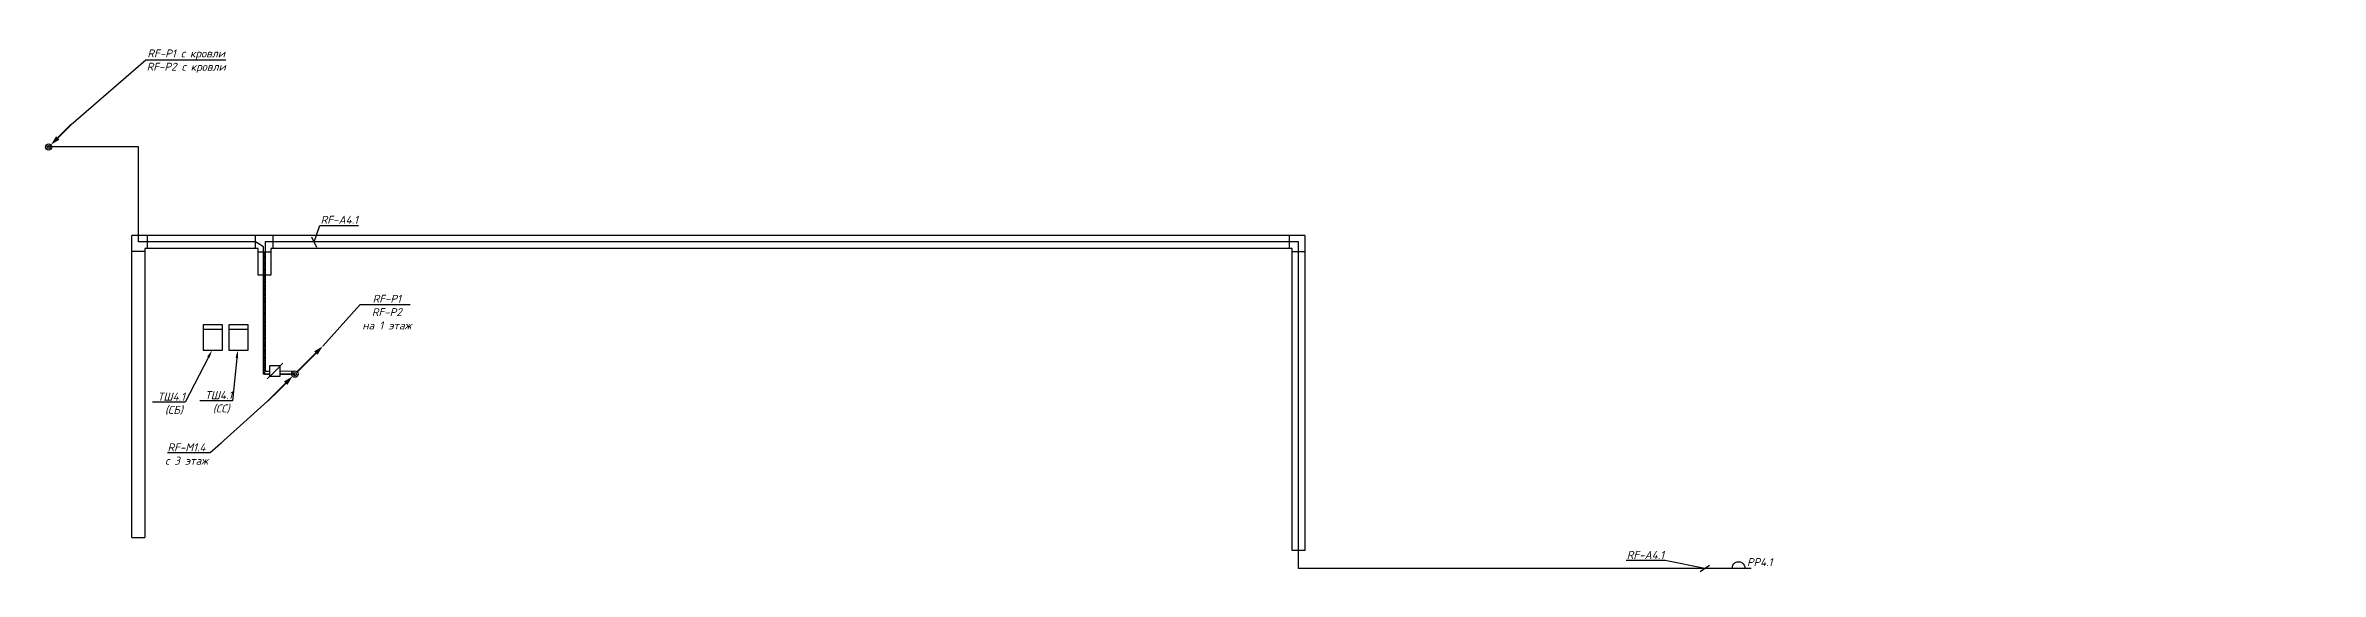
# Model space of a CAD drawing. Header units: millimetres. Extents: x 6978 to 1314263, y -121816 to 20667.
# Drawn here: x 736255 to 807337, y -121816 to -105359 of the extents above; entities that cross this region are included whole.
import ezdxf
from ezdxf import colors
from ezdxf.entities.mleader import LeaderData, LeaderLine
from ezdxf.math import Vec2, Vec3

# ---------------------------------------------------------------- set-up
doc = ezdxf.new("R2010")
doc.units = ezdxf.units.MM
doc.set_wipeout_variables(frame=1)
doc.linetypes.add('HIDDEN2', pattern=[4.7625, 3.175, -1.5875])
for name, color, linetype, lineweight in [('E-Скрыт-Стд-Выск', 8, 'HIDDEN2', 35), ('Радио', 5, 'Continuous', 30), ('РФ_Каб.Абонентский', 3, 'Continuous', 30), ('РФ_Каб.Магистраль', 1, 'Continuous', 30), ('РФ_Каб.Распределтельный', 4, 'Continuous', 30), ('РФ_Розетка', 6, 'Continuous', 30), ('СС Текст', 7, 'Continuous', 25), ('СС_СКК_Лоток', 54, 'Continuous', 30), ('Текст Радио', 7, 'Continuous', 20)]:
    doc.layers.add(name, color=color, linetype=linetype, lineweight=lineweight)
for name, color, linetype in [('Text', 7, 'Continuous'), ('СКС_ТШ', 7, 'Continuous'), ('СОУЭ_Оборуд.', 7, 'Continuous')]:
    doc.layers.add(name, color=color, linetype=linetype)
doc.styles.add('ISOCPEUR', font='isocpeui.ttf', dxfattribs={"height": 2.5})

# ---------------------------------------------------------------- blocks, each defined once
blk = doc.blocks.new('*U283')
at = {"color": 0}
for points in [[(8.71, 8.71, 0, 1.5, 0), (6.59, 6.59, 2, 2, 0)], [(-0.71, -0.71, 0, 1.5, 0), (-2.83, -2.83, 2, 2, 0)]]:
    blk.add_lwpolyline(points, format="xyseb", dxfattribs=at)
at = {"color": 0, "const_width": 0.5}
for points in [[(0.71, 0.71), (6.59, 6.59)], [(-8.5, -8.5), (-2.83, -2.83)]]:
    blk.add_lwpolyline(points, dxfattribs=at)
at = {"color": 0}
for radius in [1, 0.5]:
    blk.add_circle((0, 0), radius, dxfattribs=at)
blk = doc.blocks.new('_None')
blk = doc.blocks.new('Лоток 4 этаж')
at = {"layer": 'СС_СКК_Лоток', "color": 0}
for p, q in [((738958, -120752), (738958, -111307)), ((775607, -111307), (738958, -111307)), ((739439, -111707), (739439, -111307)), ((742814, -111707), (742814, -111307)), ((743373, -111707), (743373, -111307)), ((775123, -111707), (775123, -111307)), ((775607, -111307), (775607, -121156)), ((739358, -111803), (738958, -111803)), ((742896, -111707), (739358, -111707)), ((739358, -111707), (739358, -120752)), ((742896, -112550), (742896, -111707)), ((742896, -111817), (743296, -111817)), ((775207, -111707), (743296, -111707)), ((743296, -111707), (743296, -112550)), ((775207, -121156), (775207, -111707)), ((775207, -111802), (775607, -111802)), ((743296, -112550), (742896, -112550)), ((738958, -120752), (739358, -120752)), ((775607, -121156), (775207, -121156))]:
    blk.add_line(p, q, dxfattribs=at)
blk = doc.blocks.new('*U168')
at = {"color": 0, "lineweight": 30}
blk.add_lwpolyline([(300, 0), (300, 800), (-300, 800), (-300, 0)], close=True, dxfattribs=at)
blk.add_lwpolyline([(300, 650), (-300, 650)], dxfattribs=at)
blk = doc.blocks.new('*U287')
at = {"const_width": 0.5}
blk.add_lwpolyline([(2.83, 2.83), (7.07, 7.07)], dxfattribs=at)
blk.add_lwpolyline([(0.71, 0.71, 0, 1.5, 0), (2.83, 2.83, 2, 2, 0)], format="xyseb")
at = {"color": 0}
for radius in [1, 0.5]:
    blk.add_circle((0, 0), radius, dxfattribs=at)
blk = doc.blocks.new('Радио розетка')
at = {"layer": 'РФ_Розетка'}
blk.add_line((0, 0), (594, 0), dxfattribs=at)
blk.add_ellipse((398, 12), major_axis=(139, 139), ratio=1, start_param=5.436911, end_param=8.700256, dxfattribs=at)
blk = doc.blocks.new('A$Cc576eae1')
at = {"lineweight": 30}
blk.add_wipeout([(-164, 164), (164, 164), (164, -164), (-164, -164)], dxfattribs=at)
at = {"layer": 'Радио'}
for points in [[(245, 245), (-245, -245)], [(-164, -164), (164, -164), (164, 164), (-164, 164), (-164, -164)]]:
    blk.add_lwpolyline(points, dxfattribs=at)
blk = doc.blocks.new('_Oblique')
at = {"color": 0, "linetype": 'ByBlock', "lineweight": -2}
blk.add_line((-0.5, -0.5), (0.5, 0.5), dxfattribs=at)

msp = doc.modelspace()

# ---------------------------------------------------------------- linework, layer by layer
at = {"layer": 'E-Скрыт-Стд-Выск'}
msp.add_lwpolyline([(743096.1, -111816.7), (743095.7, -115639.1), (744045.2, -115639.1)], dxfattribs=at)
at = {"layer": 'РФ_Каб.Распределтельный'}
msp.add_lwpolyline([(744045.2, -115639.1), (743070.7, -115639.1), (743070.7, -111662.1), (742813.8, -111507.5), (739157.5, -111507.5), (739157.5, -108535.7), (736300.2, -108535.7)], dxfattribs=at)
at = {"layer": 'СС_СКК_Лоток'}
msp.add_line((747804.1, -111707.5), (743296.1, -111707.5), dxfattribs=at)

# ---------------------------------------------------------------- block references
at = {"layer": 'РФ_Розетка', "xscale": -1, "rotation": 359.9999999999978}
msp.add_blockref('Радио розетка', (789551.8, -121717.7), dxfattribs=at)
at = {"layer": 'СКС_ТШ', "color": 251, "lineweight": 30, "true_color": 0x636466}
for p in [(741484.7, -114894.2), (742284.7, -114894.2)]:
    msp.add_blockref('*U168', p, dxfattribs=at)
at = {"layer": 'СС_СКК_Лоток', "xscale": 100, "yscale": 100, "zscale": 100}
for name, p in [('*U287', (736355.3, -108535.7)), ('*U283', (744045.2, -115639.1))]:
    msp.add_blockref(name, p, dxfattribs=at)
at = {"layer": 'СС_СКК_Лоток'}
msp.add_blockref('Лоток 4 этаж', (0, 0), dxfattribs=at)

# ---------------------------------------------------------------- texts
at = {"layer": 'СОУЭ_Оборуд.', "insert": (789814.5, -121522.2), "char_height": 250, "width": 594.035, "attachment_point": 5, "style": 'ISOCPEUR'}
msp.add_mtext('РР4.1', dxfattribs=at)

# ---------------------------------------------------------------- leaders
at = {"layer": 'Text', "lineweight": 0}
ml = msp.add_multileader_mtext('Standard', dxfattribs=at)
ml.set_content('{\\C256;RF-P1 на 4 эт.\\PRF-P2 на 4 эт.}', color=7, style='ISOCPEUR')
ml.set_leader_properties(color=256)
ml.build(insert=Vec2(0, 0))
ml.multileader.update_dxf_attribs({"has_dogleg": 0, "text_left_attachment_type": 6, "text_right_attachment_type": 6, "dogleg_length": 0.1, "arrow_head_size": 0, "scale": 100})
ctx = ml.context
ctx.base_point, ctx.scale, ctx.char_height, ctx.arrow_head_size, ctx.landing_gap_size, ctx.plane_origin = Vec3(1023227.2, -110094), 100, 250, 0, 50, Vec3(1021207.9, -111497.9)
ctx.left_attachment, ctx.right_attachment, ctx.text_align_type = 6, 6, 2
notes = []
notes.append((ctx, [(1, (1, 1, 0), (1025807.7, -110094), (-1, 0), 10, [(0, [(1026572.7, -109449.4)], 0, [])])]))
ctx.mtext.insert, ctx.mtext.width, ctx.mtext.alignment, ctx.mtext.flow_direction = Vec3(1025747.7, -109794), 2836.987, 3, 5
ml = msp.add_multileader_mtext('Standard', dxfattribs=at)
ml.set_content('{\\C256;Антенна DiSat UE01R  ориентирована на телебашню Останкино}', color=7, style='ISOCPEUR')
ml.set_leader_properties(color=256)
ml.build(insert=Vec2(0, 0))
ml.multileader.update_dxf_attribs({"has_dogleg": 0, "text_left_attachment_type": 6, "text_right_attachment_type": 6, "dogleg_length": 0.1, "arrow_head_size": 0, "scale": 100})
ctx = ml.context
ctx.base_point, ctx.scale, ctx.char_height, ctx.arrow_head_size, ctx.landing_gap_size, ctx.plane_origin = Vec3(1022360.9, -112048.2), 100, 250, 0, 50, Vec3(1023998.6, -112166.2)
ctx.left_attachment, ctx.right_attachment, ctx.text_align_type = 6, 6, 2
notes.append((ctx, [(1, (1, 1, 0), (1025219.4, -112048.2), (-1, 0), 10, [(0, [(1027314.7, -109713.1)], 0, [])])]))
ctx.mtext.insert, ctx.mtext.width, ctx.mtext.alignment, ctx.mtext.flow_direction = Vec3(1024822.4, -111748.2), 2836.987, 3, 5
at = {"layer": 'СС Текст', "color": 7, "lineweight": 0}
ml = msp.add_multileader_mtext('Standard', dxfattribs=at)
ml.set_content('{\\C256;RF-А4.1}', color=7, style='ISOCPEUR')
ml.set_leader_properties()
ml.set_arrow_properties(name='OBLIQUE')
ml.build(insert=Vec2(0, 0))
ml.multileader.update_dxf_attribs({"has_dogleg": 0, "text_left_attachment_type": 6, "text_right_attachment_type": 6, "dogleg_length": 100, "arrow_head_size": 250})
ctx = ml.context
ctx.base_point, ctx.char_height, ctx.arrow_head_size, ctx.landing_gap_size, ctx.plane_origin = Vec3(744822.9, -110988.7), 250, 250, 0, Vec3(757590, -114556.3)
ctx.left_attachment, ctx.right_attachment, ctx.text_align_type = 6, 6, 1
notes.append((ctx, [(1, (1, 1, 0), (744722.9, -110988.7), (1, 0), 100, [(0, [(744645.9, -111507.5)], 0, [])])]))
ctx.mtext.insert, ctx.mtext.width, ctx.mtext.alignment, ctx.mtext.flow_direction = Vec3(745435, -110688.7), 1991.197, 2, 5
ml = msp.add_multileader_mtext('Standard', dxfattribs=at)
ml.set_content('{\\C256;RF-А4.1}', color=7, style='ISOCPEUR')
ml.set_leader_properties()
ml.set_arrow_properties(name='OBLIQUE')
ml.build(insert=Vec2(0, 0))
ml.multileader.update_dxf_attribs({"has_dogleg": 0, "text_left_attachment_type": 6, "text_right_attachment_type": 6, "dogleg_length": 100, "arrow_head_size": 250})
ctx = ml.context
ctx.base_point, ctx.char_height, ctx.arrow_head_size, ctx.landing_gap_size, ctx.plane_origin = Vec3(785632.3, -121473.7), 250, 250, 0, Vec3(798556.6, -124856.8)
ctx.left_attachment, ctx.right_attachment, ctx.text_align_type = 6, 6, 1
notes.append((ctx, [(0, (1, 1, 0), (786956.6, -121473.7), (-1, 0), 100, [(0, [(788102.1, -121717.7)], 0, [])])]))
ctx.mtext.insert, ctx.mtext.width, ctx.mtext.alignment, ctx.mtext.flow_direction = Vec3(786244.5, -121173.7), 1991.197, 2, 5
at = {"layer": 'СС_СКК_Лоток', "color": 7, "lineweight": 0}
ml = msp.add_multileader_mtext('Standard', dxfattribs=at)
ml.set_content('RF-P1\\PRF-P2\\Pна 1 этаж', color=7, style='ISOCPEUR')
ml.set_leader_properties()
ml.set_arrow_properties(name='NONE')
ml.build(insert=Vec2(0, 0))
ml.multileader.update_dxf_attribs({"has_dogleg": 0, "text_left_attachment_type": 6, "text_right_attachment_type": 6, "dogleg_length": 100, "arrow_head_size": 250})
ctx = ml.context
ctx.base_point, ctx.char_height, ctx.arrow_head_size, ctx.landing_gap_size, ctx.plane_origin = Vec3(746083.5, -113460.4), 250, 250, 0, Vec3(752930.6, -115992.2)
ctx.left_attachment, ctx.right_attachment, ctx.text_align_type = 6, 6, 1
notes.append((ctx, [(1, (1, 1, 0), (745983.5, -113460.4), (1, 0), 100, [(0, [(744915.9, -114768.4)], 0, [])])]))
ctx.mtext.insert, ctx.mtext.width, ctx.mtext.alignment, ctx.mtext.flow_direction = Vec3(746918.7, -113160.4), 1991.197, 2, 5
at = {"layer": 'СС_СКК_Лоток', "color": 8, "lineweight": 0}
ml = msp.add_multileader_mtext('Standard', dxfattribs=at)
ml.set_content('ТШ4.1\\P (СБ)', color=7, style='ISOCPEUR')
ml.set_leader_properties()
ml.build(insert=Vec2(0, 0))
ml.multileader.update_dxf_attribs({"has_dogleg": 0, "text_left_attachment_type": 6, "text_right_attachment_type": 6, "dogleg_length": 100, "arrow_head_size": 250})
ctx = ml.context
ctx.base_point, ctx.char_height, ctx.arrow_head_size, ctx.landing_gap_size, ctx.plane_origin = Vec3(739755.4, -116519), 250, 250, 0, Vec3(747950.3, -118859.5)
ctx.left_attachment, ctx.right_attachment, ctx.text_align_type = 6, 6, 1
notes.append((ctx, [(0, (1, 1, 0), (740720.4, -116519), (-1, 0), 100, [(0, [(741459.7, -114889.2)], 0, [])])]))
ctx.mtext.insert, ctx.mtext.width, ctx.mtext.alignment, ctx.mtext.flow_direction = Vec3(740187.9, -116219), 1520.837, 2, 5
ml = msp.add_multileader_mtext('Standard', dxfattribs=at)
ml.set_content('ТШ4.1\\P (СС)', color=7, style='ISOCPEUR')
ml.set_leader_properties()
ml.build(insert=Vec2(0, 0))
ml.multileader.update_dxf_attribs({"has_dogleg": 0, "text_left_attachment_type": 6, "text_right_attachment_type": 6, "dogleg_length": 100, "arrow_head_size": 250})
ctx = ml.context
ctx.base_point, ctx.char_height, ctx.arrow_head_size, ctx.landing_gap_size, ctx.plane_origin = Vec3(741234.6, -116474.3), 250, 250, 0, Vec3(749258.6, -119371.5)
ctx.left_attachment, ctx.right_attachment, ctx.text_align_type = 6, 6, 1
notes.append((ctx, [(0, (1, 1, 0), (742199.5, -116474.3), (-1, 0), 100, [(0, [(742259.7, -114889.2)], 0, [])])]))
ctx.mtext.insert, ctx.mtext.width, ctx.mtext.alignment, ctx.mtext.flow_direction = Vec3(741667.1, -116174.3), 1520.837, 2, 5
for ctx, leaders in notes:
    for number, flags, end, landing, length, lines in leaders:
        leader = LeaderData()
        leader.index, (leader.has_last_leader_line, leader.has_dogleg_vector, leader.attachment_direction) = number, flags
        leader.last_leader_point, leader.dogleg_vector, leader.dogleg_length = Vec3(end), Vec3(landing), length
        for number, points, colour, breaks in lines:
            line = LeaderLine()
            line.index, line.vertices, line.color, line.breaks = number, Vec3.list(points), colors.encode_raw_color(colour), breaks
            leader.lines.append(line)
        ctx.leaders.append(leader)

# ---------------------------------------------------------------- next in the draw order: block references
at = {"layer": 'Радио'}
msp.add_blockref('A$Cc576eae1', (743423.3, -115543.7), dxfattribs=at)

# ---------------------------------------------------------------- next in the draw order: leaders
at = {"layer": 'Текст Радио', "color": 7, "lineweight": 0}
ml = msp.add_multileader_mtext('Standard', dxfattribs=at)
ml.set_content('{\\C256;RF-P1} с кровли\\P{\\C256;RF-P2} с кровли', color=7, style='ISOCPEUR')
ml.set_leader_properties()
ml.set_arrow_properties(name='NONE')
ml.build(insert=Vec2(0, 0))
ml.multileader.update_dxf_attribs({"has_dogleg": 0, "text_left_attachment_type": 6, "text_right_attachment_type": 6, "dogleg_length": 100, "arrow_head_size": 250})
ctx = ml.context
ctx.base_point, ctx.char_height, ctx.arrow_head_size, ctx.landing_gap_size, ctx.plane_origin = Vec3(739389, -105809.4), 250, 250, 0, Vec3(749343.6, -107746.3)
ctx.left_attachment, ctx.right_attachment, ctx.text_align_type = 6, 6, 1
notes = []
notes.append((ctx, [(1, (1, 1, 0), (739289, -105809.4), (1, 0), 100, [(0, [(737062.4, -107828.6)], 0, [])])]))
ctx.mtext.insert, ctx.mtext.width, ctx.mtext.alignment, ctx.mtext.flow_direction = Vec3(740651.3, -105484.4), 3045.234, 2, 5
ctx.mtext.has_bg_fill, ctx.mtext.bg_color, ctx.mtext.bg_scale_factor, ctx.mtext.bg_transparency, ctx.mtext.use_window_bg_color = 1, -1027028792, 1.5, 0, 1
for ctx, leaders in notes:
    for number, flags, end, landing, length, lines in leaders:
        leader = LeaderData()
        leader.index, (leader.has_last_leader_line, leader.has_dogleg_vector, leader.attachment_direction) = number, flags
        leader.last_leader_point, leader.dogleg_vector, leader.dogleg_length = Vec3(end), Vec3(landing), length
        for number, points, colour, breaks in lines:
            line = LeaderLine()
            line.index, line.vertices, line.color, line.breaks = number, Vec3.list(points), colors.encode_raw_color(colour), breaks
            leader.lines.append(line)
        ctx.leaders.append(leader)

# ---------------------------------------------------------------- next in the draw order: linework, layer by layer
at = {"layer": 'РФ_Каб.Абонентский'}
msp.add_lwpolyline([(789254.8, -121717.7), (775407.2, -121717.7), (775407.2, -111507.5), (743120.7, -111507.5), (743120.7, -115543.7), (743259.9, -115543.7)], dxfattribs=at)
at = {"layer": 'РФ_Каб.Магистраль'}
msp.add_lwpolyline([(743586.9, -115543.7), (744045.2, -115539.1)], dxfattribs=at)

# ---------------------------------------------------------------- next in the draw order: leaders
at = {"layer": 'СС_СКК_Лоток', "color": 7, "lineweight": 0}
ml = msp.add_multileader_mtext('Standard', dxfattribs=at)
ml.set_content('RF-M1.4\\Pс 3 этаж', color=7, style='ISOCPEUR')
ml.set_leader_properties()
ml.set_arrow_properties(name='NONE')
ml.build(insert=Vec2(0, 0))
ml.multileader.update_dxf_attribs({"has_dogleg": 0, "text_left_attachment_type": 6, "text_right_attachment_type": 6, "dogleg_length": 100, "arrow_head_size": 250})
ctx = ml.context
ctx.base_point, ctx.char_height, ctx.arrow_head_size, ctx.landing_gap_size, ctx.plane_origin = Vec3(739920.5, -118106.9), 250, 250, 0, Vec3(749328.8, -119862.4)
ctx.left_attachment, ctx.right_attachment, ctx.text_align_type = 6, 6, 1
notes = []
notes.append((ctx, [(0, (1, 1, 0), (741501.2, -118106.9), (-1, 0), 100, [(0, [(743195.2, -116489.1)], 0, [])])]))
ctx.mtext.insert, ctx.mtext.width, ctx.mtext.alignment, ctx.mtext.flow_direction = Vec3(740660.9, -117806.9), 1991.197, 2, 5
ctx.mtext.has_bg_fill, ctx.mtext.bg_color, ctx.mtext.bg_scale_factor, ctx.mtext.bg_transparency, ctx.mtext.use_window_bg_color = 1, -1027028792, 1.5, 0, 1
for ctx, leaders in notes:
    for number, flags, end, landing, length, lines in leaders:
        leader = LeaderData()
        leader.index, (leader.has_last_leader_line, leader.has_dogleg_vector, leader.attachment_direction) = number, flags
        leader.last_leader_point, leader.dogleg_vector, leader.dogleg_length = Vec3(end), Vec3(landing), length
        for number, points, colour, breaks in lines:
            line = LeaderLine()
            line.index, line.vertices, line.color, line.breaks = number, Vec3.list(points), colors.encode_raw_color(colour), breaks
            leader.lines.append(line)
        ctx.leaders.append(leader)

doc.saveas('drawing.dxf')
